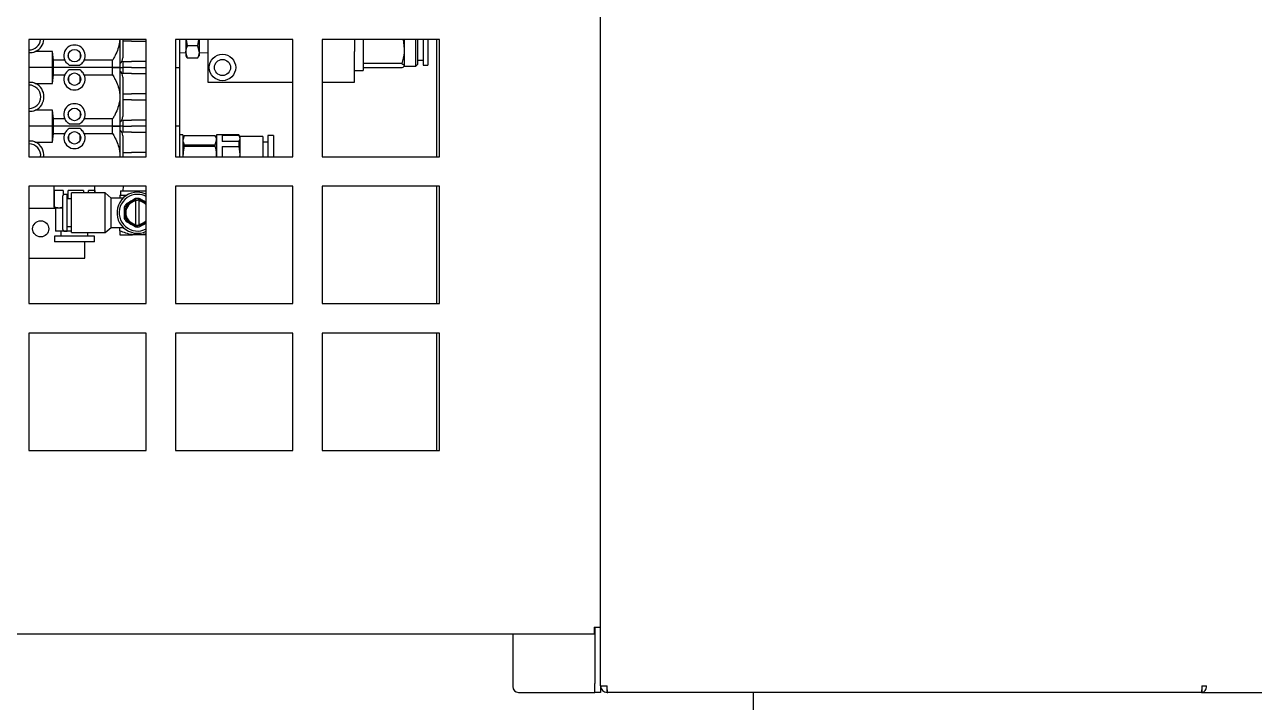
# Model space of a CAD drawing. Header units: inches. Extents: x 16559 to 58559, y 6500 to 36200.
# Drawn here: x 45843.8 to 46263.3, y 30100.9 to 30331.9 of the extents above; entities that cross this region are included whole.
import ezdxf

# ---------------------------------------------------------------- set-up
doc = ezdxf.new("R2010")
doc.units = ezdxf.units.IN
doc.header["$LTSCALE"] = 300
doc.layers.add('MACCHINA', color=40, linetype='Continuous')

# ---------------------------------------------------------------- blocks, each defined once
blk = doc.blocks.new('A$Ccd749461')
at = {"layer": 'MACCHINA'}
for p, q in [((-471.7, -232.8), (-471.7, 1712.8)), ((-471.7, -212.8), (-471.7, 447.8)), ((-626.7, -12.5), (-666.7, -12.5)), ((-666.7, -12.5), (-666.7, -52.5)), ((-635.7, -12.5), (-635.7, -22)), ((-634.7, -12.5), (-634.7, -18.75)), ((-626.7, -52.5), (-626.7, -12.5)), ((-576.7, -12.5), (-616.7, -12.5)), ((-616.7, -12.5), (-616.7, -52.5)), ((-615.2, -22), (-615.2, -12.5)), ((-613.2, -12.5), (-613.2, -16.76)), ((-612.67, -14.65), (-613, -12.5)), ((-608.88, -12.5), (-609.24, -14.65)), ((-608.7, -12.5), (-608.7, -16.76)), ((-605.7, -12.5), (-605.7, -27)), ((-576.7, -52.5), (-576.7, -12.5)), ((-526.7, -12.5), (-566.7, -12.5)), ((-566.7, -12.5), (-566.7, -52.5)), ((-555.7, -12.5), (-555.7, -16.58)), ((-552.7, -12.5), (-552.7, -23)), ((-539.12, -12.5), (-538.7, -15.63)), ((-538.7, -12.5), (-538.7, -15.63)), ((-534.7, -21.5), (-534.7, -12.5)), ((-534.2, -12.5), (-534.2, -21)), ((-532.2, -12.5), (-532.2, -21.25)), ((-530.7, -12.5), (-530.7, -21.25)), ((-527.7, -12.5), (-527.7, -52.5)), ((-526.7, -52.5), (-526.7, -12.5)), ((-658.7, -16.58), (-664.46, -16.58)), ((-658.7, -22), (-658.7, -16.58)), ((-658.3, -19.5), (-658.7, -16.58)), ((-631.7, -13), (-634.7, -13)), ((-631.7, -13), (-626.7, -13)), ((-612.67, -18.87), (-613.2, -16.76)), ((-613.2, -16.76), (-613.2, -18)), ((-609.24, -14.65), (-612.67, -14.65)), ((-609.24, -14.65), (-608.7, -16.76)), ((-608.7, -16.76), (-608.7, -18)), ((-555.7, -27), (-555.7, -16.58)), ((-538.7, -15.63), (-538.7, -21.42)), ((-654.53, -19.5), (-658.3, -19.5)), ((-658.3, -22), (-658.3, -19.5)), ((-653.2, -18.72), (-653.2, -17.28)), ((-649.2, -17.28), (-649.2, -18.72)), ((-638.2, -19.5), (-647.87, -19.5)), ((-638.2, -22), (-638.2, -19.5)), ((-634.7, -20), (-634.7, -22)), ((-634.7, -20), (-631.7, -20)), ((-626.7, -20), (-631.7, -20)), ((-615.2, -16.89), (-613.2, -16.96)), ((-613.2, -18), (-612.92, -18.49)), ((-609.24, -18.87), (-612.67, -18.87)), ((-608.99, -18.49), (-608.7, -18)), ((-608.7, -16.96), (-605.7, -16.85)), ((-539.55, -20.7), (-552.7, -20.7)), ((-534.2, -19.5), (-532.2, -19.5)), ((-658.7, -22), (-666.7, -22)), ((-658.7, -27.42), (-658.7, -22)), ((-658.3, -22), (-658.7, -22)), ((-658.7, -22), (-658.3, -22)), ((-658.7, -27.42), (-658.3, -24.5)), ((-658.3, -24.5), (-658.3, -22)), ((-638.2, -22), (-658.3, -22)), ((-658.3, -24.5), (-654.53, -24.5)), ((-653.02, -21.17), (-649.38, -21.17)), ((-649.38, -22.83), (-653.02, -22.83)), ((-647.87, -24.5), (-638.2, -24.5)), ((-638.2, -24.5), (-638.2, -22)), ((-635.7, -22), (-635.7, -32)), ((-635.53, -22), (-634.7, -22)), ((-631.7, -22), (-634.7, -22)), ((-634.7, -22), (-634.7, -24)), ((-631.7, -24), (-634.7, -24)), ((-631.7, -22), (-626.7, -22)), ((-631.7, -24), (-626.7, -24)), ((-616.7, -22), (-615.2, -22)), ((-615.2, -42), (-615.2, -22)), ((-555.7, -23), (-552.7, -23)), ((-539.55, -22.14), (-552.7, -22.14)), ((-538.7, -21.5), (-534.7, -21.5)), ((-534.7, -21.5), (-534.2, -21)), ((-532.2, -21.25), (-530.7, -21.25)), ((-664.46, -27.42), (-658.7, -27.42)), ((-653.2, -25.28), (-653.2, -26.72)), ((-649.2, -26.72), (-649.2, -25.28)), ((-634.7, -25.25), (-634.7, -38.75)), ((-605.7, -27), (-576.7, -27)), ((-566.7, -27), (-555.7, -27)), ((-635.7, -32), (-635.7, -42)), ((-634.7, -31), (-631.7, -31)), ((-631.7, -33), (-634.7, -33)), ((-626.7, -31), (-631.7, -31)), ((-631.7, -33), (-626.7, -33)), ((-658.7, -36.58), (-664.46, -36.58)), ((-658.7, -42), (-658.7, -36.58)), ((-658.3, -39.5), (-658.7, -36.58)), ((-653.2, -38.72), (-653.2, -37.28)), ((-649.2, -37.28), (-649.2, -38.72)), ((-654.53, -39.5), (-658.3, -39.5)), ((-658.3, -42), (-658.3, -39.5)), ((-653.02, -41.17), (-649.38, -41.17)), ((-638.2, -39.5), (-647.87, -39.5)), ((-638.2, -42), (-638.2, -39.5)), ((-634.7, -40), (-634.7, -42)), ((-634.7, -40), (-631.7, -40)), ((-626.7, -40), (-631.7, -40)), ((-658.7, -42), (-666.7, -42)), ((-658.7, -47.42), (-658.7, -42)), ((-658.3, -42), (-658.7, -42)), ((-658.7, -42), (-658.3, -42)), ((-658.7, -47.42), (-658.3, -44.5)), ((-658.3, -44.5), (-658.3, -42)), ((-638.2, -42), (-658.3, -42)), ((-658.3, -44.5), (-654.53, -44.5)), ((-653.2, -45.28), (-653.2, -46.72)), ((-649.38, -42.83), (-653.02, -42.83)), ((-649.2, -46.72), (-649.2, -45.28)), ((-647.87, -44.5), (-638.2, -44.5)), ((-638.2, -44.5), (-638.2, -42)), ((-635.7, -42), (-635.7, -52)), ((-634.7, -42), (-635.53, -42)), ((-634.7, -42), (-634.7, -44)), ((-634.7, -42), (-631.7, -42)), ((-631.7, -44), (-634.7, -44)), ((-634.7, -45.25), (-634.7, -52.5)), ((-626.7, -42), (-631.7, -42)), ((-631.7, -44), (-626.7, -44)), ((-615.2, -42), (-616.7, -42)), ((-615.2, -52.5), (-615.2, -42)), ((-614.2, -45), (-615.2, -45)), ((-614.2, -45), (-614.2, -52.5)), ((-613.77, -45.25), (-614.2, -46)), ((-613.77, -45.26), (-614.2, -46.8)), ((-603.14, -45.25), (-613.77, -45.25)), ((-613.77, -45.25), (-613.77, -45.26)), ((-603.14, -45.26), (-613.77, -45.26)), ((-602.7, -46), (-603.14, -45.25)), ((-603.14, -45.26), (-603.14, -45.25)), ((-595.09, -45), (-602.7, -45)), ((-602.7, -45), (-602.7, -52.5)), ((-600.8, -45.02), (-595.09, -45.02)), ((-600.8, -45.02), (-600.8, -47.26)), ((-594.8, -45.5), (-595.09, -45)), ((-595.09, -45), (-595.09, -45.02)), ((-595.09, -45.02), (-594.8, -46.14)), ((-586.9, -45.5), (-594.8, -45.5)), ((-594.8, -45.5), (-594.8, -46.14)), ((-594.8, -46.14), (-594.8, -51.5)), ((-586.9, -45.5), (-586.9, -52.5)), ((-583.3, -45.2), (-585.2, -45.2)), ((-585.2, -45.2), (-585.2, -52.5)), ((-583.3, -45.2), (-583.3, -52.5)), ((-664.46, -47.42), (-658.7, -47.42)), ((-613.77, -48.35), (-613.77, -48.91)), ((-613.77, -48.35), (-603.14, -48.35)), ((-603.14, -48.91), (-613.77, -48.91)), ((-603.14, -48.35), (-602.7, -46.8)), ((-603.14, -48.91), (-603.14, -48.35)), ((-595.09, -47.26), (-600.8, -47.26)), ((-600.8, -48.91), (-595.09, -48.91)), ((-600.8, -48.91), (-600.8, -52.5)), ((-595.09, -47.26), (-595.09, -48.91)), ((-595.09, -48.91), (-594.8, -51.5)), ((-585.2, -47.4), (-586.9, -47.4)), ((-666.7, -52.5), (-626.7, -52.5)), ((-635.7, -52), (-635.75, -52.5)), ((-635.7, -52), (-635.7, -52.5)), ((-634.7, -51), (-631.7, -51)), ((-626.7, -51), (-631.7, -51)), ((-616.7, -52.5), (-576.7, -52.5)), ((-614.2, -52), (-614.18, -52.5)), ((-602.73, -52.5), (-602.7, -52)), ((-594.8, -51.5), (-594.85, -52.5)), ((-594.8, -51.5), (-594.8, -52.5)), ((-566.7, -52.5), (-526.7, -52.5)), ((-626.7, -62.5), (-666.7, -62.5)), ((-666.7, -62.5), (-666.7, -102.5)), ((-658.2, -62.5), (-658.2, -69.61)), ((-644.2, -64.75), (-644.2, -62.5)), ((-634.61, -62.5), (-634.66, -64)), ((-626.7, -102.5), (-626.7, -62.5)), ((-576.7, -62.5), (-616.7, -62.5)), ((-616.7, -62.5), (-616.7, -102.5)), ((-576.7, -102.5), (-576.7, -62.5)), ((-526.7, -62.5), (-566.7, -62.5)), ((-566.7, -62.5), (-566.7, -102.5)), ((-527.7, -62.5), (-527.7, -102.5)), ((-526.7, -102.5), (-526.7, -62.5)), ((-655.1, -63.9), (-658.03, -63.9)), ((-658.03, -69.61), (-658.03, -63.9)), ((-655.2, -77.25), (-655.2, -65.75)), ((-655.1, -63.9), (-655.1, -65.44)), ((-653.7, -65.25), (-654.7, -65.25)), ((-653.7, -77.75), (-653.7, -65.25)), ((-652.2, -66.75), (-653.7, -66.75)), ((-653.29, -66.75), (-653.29, -63.9)), ((-648.11, -63.9), (-653.29, -63.9)), ((-640.7, -64.75), (-652.2, -64.75)), ((-652.2, -78.25), (-652.2, -64.75)), ((-648.11, -63.9), (-648.11, -64.75)), ((-644.22, -63.9), (-646.46, -63.9)), ((-646.46, -64.75), (-646.46, -63.9)), ((-644.22, -63.9), (-644.22, -64.75)), ((-638.7, -66.5), (-640.7, -64.75)), ((-640.7, -78.25), (-640.7, -64.75)), ((-634.6, -66.5), (-638.7, -66.5)), ((-638.7, -76.5), (-638.7, -66.5)), ((-635.7, -65.5), (-633.31, -65.5)), ((-635.45, -64), (-635.45, -65.5)), ((-635.45, -64), (-626.7, -64)), ((-634.78, -66.5), (-634.34, -66.36)), ((-630.33, -66.67), (-631.67, -67.44)), ((-666.7, -70), (-657.7, -70)), ((-658.2, -69.61), (-657.7, -69.9)), ((-658.03, -69.61), (-658.2, -69.61)), ((-657.7, -69.9), (-657.7, -77.8)), ((-656.57, -69.9), (-657.7, -69.9)), ((-655.1, -69.61), (-656.57, -69.9)), ((-655.2, -69.9), (-656.57, -69.9)), ((-634.2, -71.25), (-634.2, -71.5)), ((-631.95, -67.6), (-632.41, -67.91)), ((-631.45, -67.35), (-631.95, -67.6)), ((-630.33, -67.26), (-630.33, -67.55)), ((-630.33, -67.55), (-630.33, -75.45)), ((-629.08, -67.55), (-629.08, -67.22)), ((-629.08, -75.45), (-629.08, -67.55)), ((-627.45, -67.6), (-627.67, -67.48)), ((-627.24, -67.73), (-627.45, -67.6)), ((-626.7, -68.04), (-627.45, -67.6)), ((-634.2, -71.5), (-634.2, -71.75)), ((-633.58, -74.46), (-632.24, -75.23)), ((-632.42, -75.09), (-631.95, -75.4)), ((-631.95, -75.4), (-631.46, -75.64)), ((-630.33, -75.45), (-630.33, -75.74)), ((-629.08, -76.33), (-627.45, -75.4)), ((-629.08, -75.78), (-629.08, -75.45)), ((-627.67, -75.52), (-627.45, -75.4)), ((-627.45, -75.4), (-627.24, -75.27)), ((-658, -79.5), (-658, -81.4)), ((-644.4, -79.5), (-658, -79.5)), ((-652.2, -77.8), (-657.7, -77.8)), ((-655.8, -77.8), (-655.8, -79.5)), ((-654.7, -77.75), (-653.7, -77.75)), ((-653.7, -76.25), (-652.2, -76.25)), ((-652.2, -78.25), (-640.7, -78.25)), ((-646.6, -79.5), (-646.6, -78.25)), ((-644.4, -81.4), (-644.4, -79.5)), ((-640.7, -78.25), (-638.7, -76.5)), ((-638.7, -76.5), (-634.6, -76.5)), ((-635.7, -77.71), (-635.7, -76.5)), ((-635.7, -79), (-631.45, -79)), ((-627.95, -79), (-631.45, -79)), ((-626.7, -79), (-627.95, -79)), ((-644.4, -81.4), (-658, -81.4)), ((-647.7, -87), (-647.7, -81.4)), ((-666.7, -87), (-647.7, -87)), ((-666.7, -102.5), (-626.7, -102.5)), ((-616.7, -102.5), (-576.7, -102.5)), ((-566.7, -102.5), (-526.7, -102.5)), ((-626.7, -112.5), (-666.7, -112.5)), ((-666.7, -112.5), (-666.7, -152.5)), ((-626.7, -152.5), (-626.7, -112.5)), ((-616.7, -112.5), (-616.7, -152.5)), ((-576.7, -112.5), (-616.7, -112.5)), ((-576.7, -152.5), (-576.7, -112.5)), ((-566.7, -112.5), (-566.7, -152.5)), ((-526.7, -112.5), (-566.7, -112.5)), ((-527.7, -112.5), (-527.7, -152.5)), ((-526.7, -152.5), (-526.7, -112.5)), ((-666.7, -152.5), (-626.7, -152.5)), ((-616.7, -152.5), (-576.7, -152.5)), ((-566.7, -152.5), (-526.7, -152.5)), ((-473.9, -212.8), (-473.9, -215)), ((-473.9, -212.8), (-471.7, -212.8)), ((-473.7, -212.8), (-473.7, -232)), ((-471.7, -232), (-471.7, -212.8)), ((-919.29, -215), (-473.9, -215)), ((-501.7, -215), (-501.7, -233)), ((-473.7, -235), (-473.7, -232)), ((-471.7, -232.8), (-469.5, -232.8)), ((-471.7, -232.8), (-471.7, -235)), ((-469.5, -235), (-469.5, -233)), ((-266.62, -233), (-266.5, -233)), ((-266.61, -232.8), (-265.06, -232.8)), ((-266.5, -235), (-266.5, -233)), ((-499.7, -235), (-473.7, -235)), ((-471.7, -235), (-473.7, -235)), ((-469.5, -235), (-469.29, -235)), ((-266.78, -235), (-469.29, -235)), ((-419.7, -235), (-419.7, -250)), ((-266.78, -235), (-266.5, -235)), ((-266.5, -235), (-142.02, -235))]:
    blk.add_line(p, q, dxfattribs=at)
at = {"layer": 'MACCHINA', "flags": 128}
for points in [[(-630.24, -67.03), (-630.29, -67.04), (-630.73, -67.12)], [(-626.7, -65.18), (-628.14, -64.68), (-629.7, -64.5)], [(-628.98, -67.06), (-629.11, -67.04), (-629.47, -67.01)], [(-634.12, -70.63), (-634.16, -70.91), (-634.19, -71.12)], [(-633.95, -70.03), (-634.05, -70.34), (-634.09, -70.5)], [(-633.38, -68.91), (-633.6, -69.25), (-633.64, -69.32)], [(-632.99, -68.43), (-633.27, -68.76), (-633.3, -68.8)], [(-630.85, -67.15), (-630.87, -67.15), (-631.32, -67.3)], [(-626.7, -68.15), (-626.96, -67.93), (-627.13, -67.81)], [(-633.91, -73.1), (-633.86, -73.22), (-633.71, -73.56)], [(-633.29, -74.21), (-633.27, -74.24), (-632.98, -74.58)], [(-632.89, -74.67), (-632.88, -74.68), (-632.52, -75.01)], [(-630.72, -75.88), (-630.29, -75.96), (-630.24, -75.97)], [(-630.1, -75.98), (-629.7, -76), (-629.61, -76)], [(-628.85, -75.92), (-628.54, -75.85), (-628.37, -75.8)], [(-628.25, -75.76), (-627.98, -75.66), (-627.79, -75.58)]]:
    blk.add_lwpolyline(points, dxfattribs=at)
at = {"layer": 'MACCHINA'}
for centre, radius in [((-651.2, -18), 2.13), ((-600.7, -22), 4.5), ((-600.7, -22), 2.75), ((-651.2, -26), 2.13), ((-651.2, -38), 2.13), ((-651.2, -46), 2.13), ((-662.7, -77), 2.75)]:
    blk.add_circle(centre, radius, dxfattribs=at)
for centre, radius, start, end in [((-666.7, -12), 4, 270, 352.8192), ((-666.7, -12), 5.1, 296.0326, 354.3737), ((-651.2, -18), 3.65, 335.7349, 204.2651), ((-637.2, -18.75), 2.5, 306.8699, 0), ((-651.2, -26), 3.65, 155.7349, 24.2651), ((-637.2, -25.25), 2.5, 0, 53.1301), ((-666.7, -32), 4, 270, 90), ((-666.7, -32), 5.1, 296.0326, 63.9674), ((-651.2, -38), 3.65, 335.7349, 204.2651), ((-637.2, -38.75), 2.5, 306.8699, 0), ((-651.2, -46), 3.65, 155.7349, 24.2651), ((-637.2, -45.25), 2.5, 0, 53.1301), ((-666.7, -52), 4, 352.8192, 90), ((-666.7, -52), 5.1, 354.3737, 63.9674), ((-654.7, -65.75), 0.5, 90, 180), ((-629.7, -71.5), 7, 90, 295.3769), ((-629.7, -71.5), 6.25, 90, 298.6854), ((-629.7, -71.5), 4.5, 103.1835, 104.8165), ((-629.7, -71.5), 4.88, 82.6199, 97.3801), ((-630.48, -67.07), 0.25, 308.7312, 8.4082), ((-629.7, -71.5), 4.5, 95.1835, 96.8165), ((-629.86, -67), 0.25, 183.5918, 0.4082), ((-629.7, -71.5), 6.25, 61.3146, 90), ((-629.7, -71.5), 4.5, 87.1835, 88.8165), ((-629.23, -67.02), 0.25, 175.5918, 308.2058), ((-629.7, -71.5), 4.5, 79.1835, 80.8165), ((-629.7, -71.5), 4.88, 142.6199, 157.3801), ((-629.7, -71.5), 4.5, 175.1835, 176.8165), ((-629.7, -71.5), 4.5, 167.1835, 168.8165), ((-629.7, -71.5), 4.5, 159.1835, 160.8165), ((-629.7, -71.5), 4.5, 151.1835, 152.8165), ((-629.7, -71.5), 4, 98.9893, 261.0107), ((-629.7, -71.5), 4.5, 143.1835, 144.8165), ((-629.7, -71.5), 4.5, 135.1835, 136.8165), ((-629.7, -71.5), 4.5, 127.1835, 128.8165), ((-629.7, -71.5), 4.5, 119.1835, 120.8165), ((-629.7, -71.5), 4.5, 111.1835, 112.8165), ((-629.7, -71.5), 4, 41.4096, 81.0107), ((-629.7, -71.5), 4.5, 71.1835, 72.8165), ((-629.7, -71.5), 4.5, 63.1835, 64.8165), ((-629.7, -71.5), 4.5, 55.1835, 56.8165), ((-629.7, -71.5), 4.5, 183.1835, 184.8165), ((-629.7, -71.5), 4.88, 202.6199, 217.3801), ((-629.7, -71.5), 4.5, 191.1835, 192.8165), ((-629.7, -71.5), 4.5, 199.1835, 200.8165), ((-629.7, -71.5), 4.5, 207.1835, 208.8165), ((-629.7, -71.5), 4.5, 215.1835, 216.8165), ((-629.7, -71.5), 4.5, 223.1835, 224.8165), ((-629.7, -71.5), 4.5, 231.1835, 232.8165), ((-629.7, -71.5), 4.5, 239.1835, 240.8165), ((-629.7, -71.5), 4, 278.9893, 318.5904), ((-629.7, -71.5), 4.5, 303.1835, 304.8165), ((-654.7, -77.25), 0.5, 180, 270), ((-629.7, -71.5), 4.5, 247.1835, 248.8165), ((-629.7, -71.5), 4.5, 255.1835, 256.8165), ((-630.48, -75.93), 0.25, 351.5918, 51.2688), ((-629.7, -71.5), 4.88, 262.6199, 277.3801), ((-629.7, -71.5), 4.5, 263.1835, 264.8165), ((-629.86, -76), 0.25, 359.5918, 176.4082), ((-629.7, -71.5), 4.5, 271.1835, 272.8165), ((-629.23, -75.98), 0.25, 51.7942, 184.4082), ((-629.7, -71.5), 4.5, 279.1835, 280.8165), ((-629.7, -71.5), 4.5, 287.1835, 288.8165), ((-629.7, -71.5), 4.5, 295.1835, 296.8165), ((-499.7, -233), 2, 180, 270)]:
    blk.add_arc(centre, radius, start, end, dxfattribs=at)
for points, knots in [([(-635.75, -12.5), (-635.78, -12.99), (-635.86, -14.26), (-636.52, -16.27), (-637.38, -18.09), (-637.99, -19.14), (-638.2, -19.5)], [0, 0, 0, 0, 0.194419, 0.5106272, 0.8353789, 1, 1, 1, 1]), ([(-664.46, -16.58), (-664.95, -16.79), (-665.67, -17.1), (-666.45, -17.05), (-666.7, -17.04)], [0, 0, 0, 0, 0.68014, 1, 1, 1, 1]), ([(-613.2, -16.76), (-613.2, -16.71), (-613.19, -15.99), (-612.92, -15.3), (-612.67, -14.65)], [0, 0, 0, 0, 0.070211, 1, 1, 1, 1]), ([(-608.7, -16.76), (-608.7, -16.81), (-608.71, -17.52), (-608.98, -18.22), (-609.24, -18.87)], [0, 0, 0, 0, 0.070211, 1, 1, 1, 1]), ([(-538.7, -15.63), (-538.71, -16.05), (-538.76, -17.77), (-539.21, -19.44), (-539.55, -20.7)], [0, 0, 0, 0, 0.2463464, 1, 1, 1, 1]), ([(-653.02, -21.17), (-653.45, -20.85), (-654.08, -20.38), (-654.42, -19.71), (-654.53, -19.5)], [0, 0, 0, 0, 0.6843537, 1, 1, 1, 1]), ([(-647.87, -19.5), (-648.13, -19.94), (-648.51, -20.6), (-649.17, -21.03), (-649.38, -21.17)], [0, 0, 0, 0, 0.680204, 1, 1, 1, 1]), ([(-612.89, -18.48), (-612.88, -18.52), (-612.84, -18.65), (-612.74, -18.78), (-612.67, -18.87)], [0, 0, 0, 0, 0.320481, 1, 1, 1, 1]), ([(-609.24, -18.87), (-609.17, -18.78), (-609.06, -18.65), (-609.02, -18.52), (-609.01, -18.48)], [0, 0, 0, 0, 0.679519, 1, 1, 1, 1]), ([(-539.55, -20.7), (-539.31, -20.81), (-538.83, -21.05), (-538.75, -21.29), (-538.7, -21.42)], [0, 0, 0, 0, 0.495458, 1, 1, 1, 1]), ([(-653.02, -22.83), (-653.45, -23.15), (-654.08, -23.62), (-654.42, -24.29), (-654.53, -24.5)], [0, 0, 0, 0, 0.684354, 1, 1, 1, 1]), ([(-647.87, -24.5), (-648.13, -24.06), (-648.51, -23.4), (-649.17, -22.97), (-649.38, -22.83)], [0, 0, 0, 0, 0.680204, 1, 1, 1, 1]), ([(-635.7, -22), (-635.73, -22), (-635.79, -22), (-636.38, -22), (-637.24, -22), (-637.92, -22), (-638.2, -22)], [0, 0, 0, 0, 0.205126, 0.49303, 0.789201, 1, 1, 1, 1]), ([(-638.2, -22), (-637.92, -22), (-637.25, -22), (-636.39, -22), (-635.79, -22), (-635.73, -22), (-635.7, -22)], [0, 0, 0, 0, 0.210801, 0.499638, 0.794871, 1, 1, 1, 1]), ([(-638.2, -24.5), (-637.92, -24.99), (-637.25, -26.14), (-636.39, -28.08), (-635.79, -30.12), (-635.73, -31.45), (-635.7, -32)], [0, 0, 0, 0, 0.210801, 0.499638, 0.794871, 1, 1, 1, 1]), ([(-538.7, -21.42), (-538.7, -21.43), (-538.71, -21.56), (-538.9, -21.81), (-539.33, -22.03), (-539.55, -22.14)], [0, 0, 0, 0, 0.070092, 0.530785, 1, 1, 1, 1]), ([(-666.7, -26.96), (-666.42, -26.95), (-665.64, -26.92), (-664.92, -27.22), (-664.46, -27.42)], [0, 0, 0, 0, 0.361895, 1, 1, 1, 1]), ([(-635.7, -32), (-635.74, -32.65), (-635.83, -34.1), (-636.52, -36.27), (-637.38, -38.09), (-637.99, -39.14), (-638.2, -39.5)], [0, 0, 0, 0, 0.24502, 0.541366, 0.845719, 1, 1, 1, 1]), ([(-664.46, -36.58), (-664.95, -36.79), (-665.67, -37.1), (-666.45, -37.05), (-666.7, -37.04)], [0, 0, 0, 0, 0.68014, 1, 1, 1, 1]), ([(-653.02, -41.17), (-653.45, -40.85), (-654.08, -40.38), (-654.42, -39.71), (-654.53, -39.5)], [0, 0, 0, 0, 0.6843537, 1, 1, 1, 1]), ([(-647.87, -39.5), (-648.13, -39.94), (-648.51, -40.6), (-649.17, -41.03), (-649.38, -41.17)], [0, 0, 0, 0, 0.680204, 1, 1, 1, 1]), ([(-653.02, -42.83), (-653.45, -43.15), (-654.08, -43.62), (-654.42, -44.29), (-654.53, -44.5)], [0, 0, 0, 0, 0.684354, 1, 1, 1, 1]), ([(-647.87, -44.5), (-648.13, -44.06), (-648.51, -43.4), (-649.17, -42.97), (-649.38, -42.83)], [0, 0, 0, 0, 0.680204, 1, 1, 1, 1]), ([(-635.7, -42), (-635.73, -42), (-635.79, -42), (-636.38, -42), (-637.24, -42), (-637.92, -42), (-638.2, -42)], [0, 0, 0, 0, 0.205126, 0.49303, 0.789201, 1, 1, 1, 1]), ([(-638.2, -42), (-637.92, -42), (-637.25, -42), (-636.39, -42), (-635.79, -42), (-635.73, -42), (-635.7, -42)], [0, 0, 0, 0, 0.210801, 0.499638, 0.794871, 1, 1, 1, 1]), ([(-638.2, -44.5), (-637.92, -44.99), (-637.25, -46.14), (-636.39, -48.08), (-635.79, -50.12), (-635.73, -51.45), (-635.7, -52)], [0, 0, 0, 0, 0.210801, 0.499638, 0.794871, 1, 1, 1, 1]), ([(-602.7, -46.8), (-602.7, -46.71), (-602.72, -46.19), (-602.95, -45.68), (-603.14, -45.26)], [0, 0, 0, 0, 0.172237, 1, 1, 1, 1]), ([(-594.8, -46.14), (-594.81, -46.31), (-594.84, -46.69), (-595, -47.06), (-595.09, -47.26)], [0, 0, 0, 0, 0.454867, 1, 1, 1, 1]), ([(-666.7, -46.96), (-666.42, -46.95), (-665.64, -46.92), (-664.92, -47.22), (-664.46, -47.42)], [0, 0, 0, 0, 0.361895, 1, 1, 1, 1]), ([(-614.2, -46.8), (-614.2, -46.89), (-614.18, -47.42), (-613.96, -47.93), (-613.77, -48.35)], [0, 0, 0, 0, 0.1722368, 1, 1, 1, 1]), ([(-613.77, -48.91), (-613.82, -49.12), (-614.08, -50.13), (-614.15, -51.17), (-614.2, -52)], [0, 0, 0, 0, 0.205231, 1, 1, 1, 1]), ([(-602.7, -52), (-602.76, -51.17), (-602.82, -50.13), (-603.08, -49.12), (-603.14, -48.91)], [0, 0, 0, 0, 0.794769, 1, 1, 1, 1]), ([(-635.7, -65.5), (-635.7, -65.51), (-635.7, -65.63), (-635.7, -65.92), (-635.7, -66.34), (-635.7, -66.5)], [0, 0, 0, 0, 0.032282, 0.629044, 1, 1, 1, 1]), ([(-630.73, -67.12), (-630.72, -67.16), (-630.69, -67.22), (-630.62, -67.28), (-630.55, -67.31), (-630.48, -67.32), (-630.42, -67.31), (-630.37, -67.29), (-630.34, -67.27), (-630.33, -67.26)], [0, 0, 0, 0, 0.272464, 0.462279, 0.600155, 0.708889, 0.818194, 0.915552, 1, 1, 1, 1]), ([(-627.45, -67.6), (-627.67, -67.48), (-628.22, -67.16), (-628.76, -66.85), (-629.08, -66.67)], [0, 0, 0, 0, 0.403097, 1, 1, 1, 1]), ([(-629.08, -67.22), (-629.07, -67.21), (-629.03, -67.18), (-629, -67.12), (-628.99, -67.07), (-628.98, -67.06)], [0, 0, 0, 0, 0.193288, 0.750886, 1, 1, 1, 1]), ([(-628.86, -67.08), (-628.86, -67.12), (-628.87, -67.18), (-628.83, -67.27), (-628.78, -67.33), (-628.72, -67.36), (-628.66, -67.38), (-628.59, -67.39), (-628.52, -67.37), (-628.44, -67.32), (-628.39, -67.26), (-628.38, -67.22), (-628.37, -67.2)], [0, 0, 0, 0, 0.173985, 0.295193, 0.383236, 0.452669, 0.522467, 0.584636, 0.665137, 0.776205, 0.930891, 1, 1, 1, 1]), ([(-656.57, -69.9), (-656.76, -69.89), (-657.26, -69.87), (-657.74, -69.71), (-658.03, -69.61)], [0, 0, 0, 0, 0.40046, 1, 1, 1, 1]), ([(-634.2, -69.62), (-634.2, -69.88), (-634.2, -70.5), (-634.2, -71.13), (-634.2, -71.5)], [0, 0, 0, 0, 0.41795, 1, 1, 1, 1]), ([(-634.2, -71.75), (-634.16, -71.74), (-634.09, -71.73), (-634.02, -71.67), (-633.97, -71.61), (-633.95, -71.55), (-633.95, -71.48), (-633.96, -71.42), (-634, -71.35), (-634.06, -71.29), (-634.13, -71.26), (-634.18, -71.25), (-634.2, -71.25)], [0, 0, 0, 0, 0.173985, 0.295193, 0.383236, 0.452669, 0.522467, 0.584636, 0.665137, 0.776205, 0.930891, 1, 1, 1, 1]), ([(-634.19, -71.12), (-634.15, -71.12), (-634.08, -71.12), (-634, -71.07), (-633.95, -71.02), (-633.92, -70.95), (-633.91, -70.89), (-633.91, -70.82), (-633.93, -70.75), (-633.99, -70.68), (-634.05, -70.64), (-634.1, -70.63), (-634.12, -70.63)], [0, 0, 0, 0, 0.173985, 0.295193, 0.383236, 0.452669, 0.522467, 0.584636, 0.665137, 0.776205, 0.930891, 1, 1, 1, 1]), ([(-634.09, -70.5), (-634.05, -70.51), (-633.99, -70.51), (-633.9, -70.48), (-633.84, -70.43), (-633.8, -70.37), (-633.78, -70.31), (-633.78, -70.24), (-633.79, -70.17), (-633.83, -70.09), (-633.89, -70.04), (-633.94, -70.03), (-633.95, -70.02)], [0, 0, 0, 0, 0.1739848, 0.2951933, 0.3832359, 0.452669, 0.522467, 0.584636, 0.6651371, 0.7762046, 0.9308915, 1, 1, 1, 1]), ([(-633.91, -69.9), (-633.87, -69.91), (-633.81, -69.93), (-633.71, -69.9), (-633.65, -69.86), (-633.6, -69.81), (-633.57, -69.75), (-633.56, -69.69), (-633.56, -69.62), (-633.6, -69.53), (-633.65, -69.48), (-633.69, -69.45), (-633.71, -69.44)], [0, 0, 0, 0, 0.173985, 0.295193, 0.383236, 0.452669, 0.522467, 0.584636, 0.665137, 0.776205, 0.930891, 1, 1, 1, 1]), ([(-633.64, -69.33), (-633.61, -69.35), (-633.55, -69.37), (-633.45, -69.36), (-633.38, -69.33), (-633.33, -69.29), (-633.29, -69.23), (-633.27, -69.17), (-633.26, -69.1), (-633.28, -69.01), (-633.33, -68.95), (-633.37, -68.92), (-633.38, -68.91)], [0, 0, 0, 0, 0.173985, 0.295193, 0.383236, 0.452669, 0.522467, 0.584636, 0.665137, 0.776205, 0.930891, 1, 1, 1, 1]), ([(-632.24, -67.77), (-632.36, -67.84), (-632.81, -68.1), (-633.26, -68.36), (-633.58, -68.54)], [0, 0, 0, 0, 0.277078, 1, 1, 1, 1]), ([(-633.3, -68.8), (-633.27, -68.82), (-633.21, -68.86), (-633.12, -68.86), (-633.05, -68.84), (-632.99, -68.8), (-632.94, -68.75), (-632.91, -68.7), (-632.9, -68.63), (-632.9, -68.54), (-632.94, -68.47), (-632.97, -68.43), (-632.98, -68.42)], [0, 0, 0, 0, 0.1739848, 0.2951933, 0.3832359, 0.452669, 0.522467, 0.584636, 0.6651371, 0.7762046, 0.9308915, 1, 1, 1, 1]), ([(-632.89, -68.33), (-632.86, -68.35), (-632.81, -68.39), (-632.72, -68.41), (-632.64, -68.4), (-632.58, -68.37), (-632.53, -68.33), (-632.49, -68.28), (-632.46, -68.21), (-632.46, -68.12), (-632.48, -68.05), (-632.51, -68.01), (-632.52, -67.99)], [0, 0, 0, 0, 0.173985, 0.295193, 0.383236, 0.452669, 0.522467, 0.584636, 0.665137, 0.776205, 0.930891, 1, 1, 1, 1]), ([(-632.42, -67.91), (-632.4, -67.94), (-632.35, -67.99), (-632.26, -68.02), (-632.18, -68.02), (-632.12, -68), (-632.06, -67.97), (-632.02, -67.92), (-631.98, -67.86), (-631.96, -67.77), (-631.98, -67.69), (-632, -67.65), (-632.01, -67.64)], [0, 0, 0, 0, 0.173985, 0.295193, 0.383236, 0.452669, 0.522467, 0.584636, 0.665137, 0.776205, 0.930891, 1, 1, 1, 1]), ([(-631.9, -67.57), (-631.87, -67.6), (-631.84, -67.66), (-631.75, -67.7), (-631.67, -67.71), (-631.61, -67.7), (-631.55, -67.67), (-631.49, -67.63), (-631.45, -67.57), (-631.42, -67.49), (-631.42, -67.41), (-631.44, -67.37), (-631.45, -67.35)], [0, 0, 0, 0, 0.173985, 0.295193, 0.383236, 0.452669, 0.522467, 0.584636, 0.665137, 0.776205, 0.930891, 1, 1, 1, 1]), ([(-631.33, -67.3), (-631.31, -67.34), (-631.28, -67.4), (-631.2, -67.45), (-631.13, -67.47), (-631.06, -67.47), (-631, -67.45), (-630.94, -67.42), (-630.89, -67.37), (-630.85, -67.29), (-630.84, -67.21), (-630.85, -67.16), (-630.85, -67.15)], [0, 0, 0, 0, 0.173985, 0.295193, 0.383236, 0.452669, 0.522467, 0.584636, 0.665137, 0.776205, 0.930891, 1, 1, 1, 1]), ([(-628.25, -67.24), (-628.26, -67.28), (-628.27, -67.34), (-628.25, -67.43), (-628.2, -67.5), (-628.15, -67.54), (-628.09, -67.57), (-628.03, -67.58), (-627.95, -67.57), (-627.87, -67.54), (-627.82, -67.49), (-627.79, -67.44), (-627.79, -67.43)], [0, 0, 0, 0, 0.1739848, 0.2951933, 0.3832359, 0.452669, 0.522467, 0.584636, 0.6651371, 0.7762046, 0.9308915, 1, 1, 1, 1]), ([(-627.67, -67.48), (-627.69, -67.52), (-627.71, -67.58), (-627.7, -67.68), (-627.66, -67.74), (-627.62, -67.8), (-627.56, -67.83), (-627.5, -67.85), (-627.43, -67.86), (-627.34, -67.83), (-627.28, -67.79), (-627.25, -67.75), (-627.24, -67.73)], [0, 0, 0, 0, 0.173985, 0.295193, 0.383236, 0.452669, 0.522467, 0.584636, 0.665137, 0.776205, 0.930891, 1, 1, 1, 1]), ([(-627.13, -67.81), (-627.15, -67.84), (-627.18, -67.9), (-627.18, -67.99), (-627.16, -68.07), (-627.12, -68.12), (-627.07, -68.16), (-627.01, -68.19), (-626.94, -68.21), (-626.85, -68.2), (-626.78, -68.16), (-626.75, -68.12), (-626.74, -68.11)], [0, 0, 0, 0, 0.173985, 0.295193, 0.383236, 0.452669, 0.522467, 0.584636, 0.665137, 0.776205, 0.930891, 1, 1, 1, 1]), ([(-634.2, -71.5), (-634.2, -71.99), (-634.2, -72.62), (-634.2, -73.24), (-634.2, -73.37)], [0, 0, 0, 0, 0.7808733, 1, 1, 1, 1]), ([(-634.12, -72.37), (-634.08, -72.36), (-634.02, -72.34), (-633.95, -72.27), (-633.92, -72.2), (-633.91, -72.14), (-633.91, -72.07), (-633.93, -72.01), (-633.98, -71.95), (-634.05, -71.9), (-634.12, -71.87), (-634.17, -71.88), (-634.19, -71.88)], [0, 0, 0, 0, 0.173985, 0.295193, 0.383236, 0.452669, 0.522467, 0.584636, 0.665137, 0.776205, 0.930891, 1, 1, 1, 1]), ([(-633.95, -72.98), (-633.92, -72.96), (-633.86, -72.93), (-633.8, -72.86), (-633.78, -72.78), (-633.78, -72.72), (-633.79, -72.65), (-633.82, -72.59), (-633.87, -72.54), (-633.95, -72.5), (-634.03, -72.49), (-634.07, -72.5), (-634.09, -72.5)], [0, 0, 0, 0, 0.1739848, 0.2951933, 0.3832359, 0.452669, 0.522467, 0.584636, 0.6651371, 0.7762046, 0.9308915, 1, 1, 1, 1]), ([(-633.71, -73.56), (-633.67, -73.53), (-633.62, -73.5), (-633.57, -73.41), (-633.56, -73.34), (-633.57, -73.27), (-633.59, -73.21), (-633.63, -73.16), (-633.69, -73.11), (-633.77, -73.08), (-633.85, -73.08), (-633.89, -73.09), (-633.91, -73.1)], [0, 0, 0, 0, 0.173985, 0.295193, 0.383236, 0.452669, 0.522467, 0.584636, 0.665137, 0.776205, 0.930891, 1, 1, 1, 1]), ([(-633.38, -74.09), (-633.35, -74.07), (-633.3, -74.02), (-633.27, -73.93), (-633.27, -73.86), (-633.28, -73.79), (-633.31, -73.73), (-633.36, -73.69), (-633.42, -73.65), (-633.51, -73.63), (-633.59, -73.64), (-633.63, -73.66), (-633.64, -73.67)], [0, 0, 0, 0, 0.173985, 0.295193, 0.383236, 0.452669, 0.522467, 0.584636, 0.665137, 0.776205, 0.930891, 1, 1, 1, 1]), ([(-632.98, -74.58), (-632.96, -74.55), (-632.91, -74.5), (-632.9, -74.41), (-632.9, -74.33), (-632.93, -74.27), (-632.97, -74.22), (-633.02, -74.17), (-633.09, -74.15), (-633.18, -74.14), (-633.25, -74.16), (-633.29, -74.19), (-633.3, -74.2)], [0, 0, 0, 0, 0.173985, 0.295193, 0.383236, 0.452669, 0.522467, 0.584636, 0.665137, 0.776205, 0.930891, 1, 1, 1, 1]), ([(-632.52, -75.01), (-632.5, -74.97), (-632.47, -74.92), (-632.46, -74.82), (-632.48, -74.75), (-632.51, -74.69), (-632.56, -74.64), (-632.62, -74.61), (-632.69, -74.59), (-632.78, -74.6), (-632.85, -74.63), (-632.88, -74.66), (-632.89, -74.67)], [0, 0, 0, 0, 0.173985, 0.295193, 0.383236, 0.452669, 0.522467, 0.584636, 0.665137, 0.776205, 0.930891, 1, 1, 1, 1]), ([(-632.01, -75.36), (-631.99, -75.33), (-631.96, -75.27), (-631.97, -75.17), (-632, -75.1), (-632.04, -75.05), (-632.09, -75.01), (-632.15, -74.99), (-632.23, -74.98), (-632.31, -74.99), (-632.38, -75.03), (-632.41, -75.07), (-632.42, -75.09)], [0, 0, 0, 0, 0.173985, 0.295193, 0.383236, 0.452669, 0.522467, 0.584636, 0.665137, 0.776205, 0.930891, 1, 1, 1, 1]), ([(-631.45, -75.65), (-631.44, -75.61), (-631.42, -75.55), (-631.44, -75.45), (-631.48, -75.39), (-631.53, -75.34), (-631.58, -75.31), (-631.65, -75.29), (-631.72, -75.29), (-631.8, -75.32), (-631.86, -75.37), (-631.89, -75.42), (-631.9, -75.43)], [0, 0, 0, 0, 0.173985, 0.295193, 0.383236, 0.452669, 0.522467, 0.584636, 0.665137, 0.776205, 0.930891, 1, 1, 1, 1]), ([(-627.79, -75.57), (-627.81, -75.54), (-627.84, -75.48), (-627.92, -75.44), (-628, -75.42), (-628.07, -75.42), (-628.13, -75.45), (-628.18, -75.48), (-628.23, -75.54), (-628.27, -75.62), (-628.27, -75.7), (-628.26, -75.74), (-628.25, -75.76)], [0, 0, 0, 0, 0.173985, 0.295193, 0.383236, 0.452669, 0.522467, 0.584636, 0.665137, 0.776205, 0.930891, 1, 1, 1, 1]), ([(-627.24, -75.27), (-627.26, -75.24), (-627.31, -75.18), (-627.39, -75.15), (-627.47, -75.14), (-627.54, -75.16), (-627.59, -75.19), (-627.64, -75.23), (-627.68, -75.29), (-627.71, -75.38), (-627.7, -75.46), (-627.68, -75.5), (-627.67, -75.52)], [0, 0, 0, 0, 0.173985, 0.295193, 0.383236, 0.452669, 0.522467, 0.584636, 0.665137, 0.776205, 0.930891, 1, 1, 1, 1]), ([(-627.45, -75.4), (-627.23, -75.27), (-626.98, -75.12), (-626.73, -74.98), (-626.7, -74.96)], [0, 0, 0, 0, 0.877563, 1, 1, 1, 1]), ([(-626.74, -74.89), (-626.77, -74.86), (-626.82, -74.81), (-626.91, -74.79), (-626.98, -74.8), (-627.05, -74.82), (-627.1, -74.86), (-627.14, -74.91), (-627.18, -74.98), (-627.19, -75.06), (-627.17, -75.14), (-627.14, -75.18), (-627.13, -75.19)], [0, 0, 0, 0, 0.1739848, 0.2951933, 0.3832359, 0.452669, 0.522467, 0.584636, 0.6651371, 0.7762046, 0.9308915, 1, 1, 1, 1]), ([(-635.7, -77.71), (-635.7, -78.2), (-635.7, -78.73), (-635.7, -78.98), (-635.7, -79)], [0, 0, 0, 0, 0.916084, 1, 1, 1, 1]), ([(-631.45, -79), (-631.49, -78.99), (-632.24, -78.87), (-633.68, -78.5), (-635.02, -77.97), (-635.7, -77.71)], [0, 0, 0, 0, 0.0261581, 0.5097151, 1, 1, 1, 1]), ([(-631.67, -75.56), (-631.54, -75.63), (-631.09, -75.89), (-630.65, -76.15), (-630.33, -76.33)], [0, 0, 0, 0, 0.277078, 1, 1, 1, 1]), ([(-630.85, -75.85), (-630.85, -75.81), (-630.84, -75.75), (-630.87, -75.66), (-630.92, -75.6), (-630.97, -75.56), (-631.03, -75.53), (-631.1, -75.53), (-631.17, -75.54), (-631.25, -75.58), (-631.3, -75.64), (-631.32, -75.68), (-631.33, -75.7)], [0, 0, 0, 0, 0.173985, 0.295193, 0.383236, 0.452669, 0.522467, 0.584636, 0.665137, 0.776205, 0.930891, 1, 1, 1, 1]), ([(-630.33, -75.74), (-630.33, -75.73), (-630.35, -75.72), (-630.4, -75.69), (-630.46, -75.68), (-630.52, -75.68), (-630.6, -75.7), (-630.67, -75.75), (-630.71, -75.82), (-630.72, -75.87), (-630.73, -75.88)], [0, 0, 0, 0, 0.034477, 0.143172, 0.252438, 0.349762, 0.475784, 0.649656, 0.891813, 1, 1, 1, 1]), ([(-628.98, -75.94), (-628.99, -75.9), (-629.01, -75.84), (-629.06, -75.8), (-629.08, -75.78)], [0, 0, 0, 0, 0.62795, 1, 1, 1, 1]), ([(-628.37, -75.8), (-628.39, -75.76), (-628.41, -75.7), (-628.49, -75.64), (-628.56, -75.62), (-628.63, -75.61), (-628.69, -75.63), (-628.75, -75.66), (-628.81, -75.7), (-628.85, -75.78), (-628.87, -75.86), (-628.86, -75.9), (-628.86, -75.92)], [0, 0, 0, 0, 0.173985, 0.295193, 0.383236, 0.452669, 0.522467, 0.584636, 0.665137, 0.776205, 0.930891, 1, 1, 1, 1]), ([(-626.7, -78.66), (-626.99, -78.76), (-627.4, -78.91), (-627.83, -78.98), (-627.95, -79)], [0, 0, 0, 0, 0.712802, 1, 1, 1, 1])]:
    blk.add_open_spline(points, degree=3, knots=knots, dxfattribs=at)
for points in [[(-471.7, -232.8), (-471.67, -233.09), (-471.6, -233.66), (-471.09, -234.39), (-470.37, -234.9), (-469.79, -234.97), (-469.5, -235)], [(-469.7, -232.8), (-469.7, -232.83), (-469.69, -232.88), (-469.65, -232.94), (-469.58, -232.99), (-469.53, -233), (-469.5, -233)], [(-469.29, -235), (-469.31, -234.97), (-469.34, -234.9), (-469.4, -234.39), (-469.45, -233.66), (-469.48, -233.09), (-469.5, -232.8)], [(-266.61, -232.8), (-266.63, -233.09), (-266.65, -233.66), (-266.69, -234.39), (-266.74, -234.9), (-266.76, -234.97), (-266.78, -235)], [(-266.5, -235), (-266.3, -234.97), (-265.92, -234.9), (-265.43, -234.39), (-265.1, -233.66), (-265.07, -233.09), (-265.06, -232.8)], [(-266.5, -233), (-266.49, -233), (-266.47, -232.99), (-266.45, -232.94), (-266.45, -232.88), (-266.46, -232.83), (-266.47, -232.8)]]:
    blk.add_open_spline(points, degree=3, dxfattribs=at)

msp = doc.modelspace()

# ---------------------------------------------------------------- block references
at = {"layer": 'MACCHINA'}
msp.add_blockref('A$Ccd749461', (46511.967, 30339.28), dxfattribs=at)

doc.saveas('drawing.dxf')
